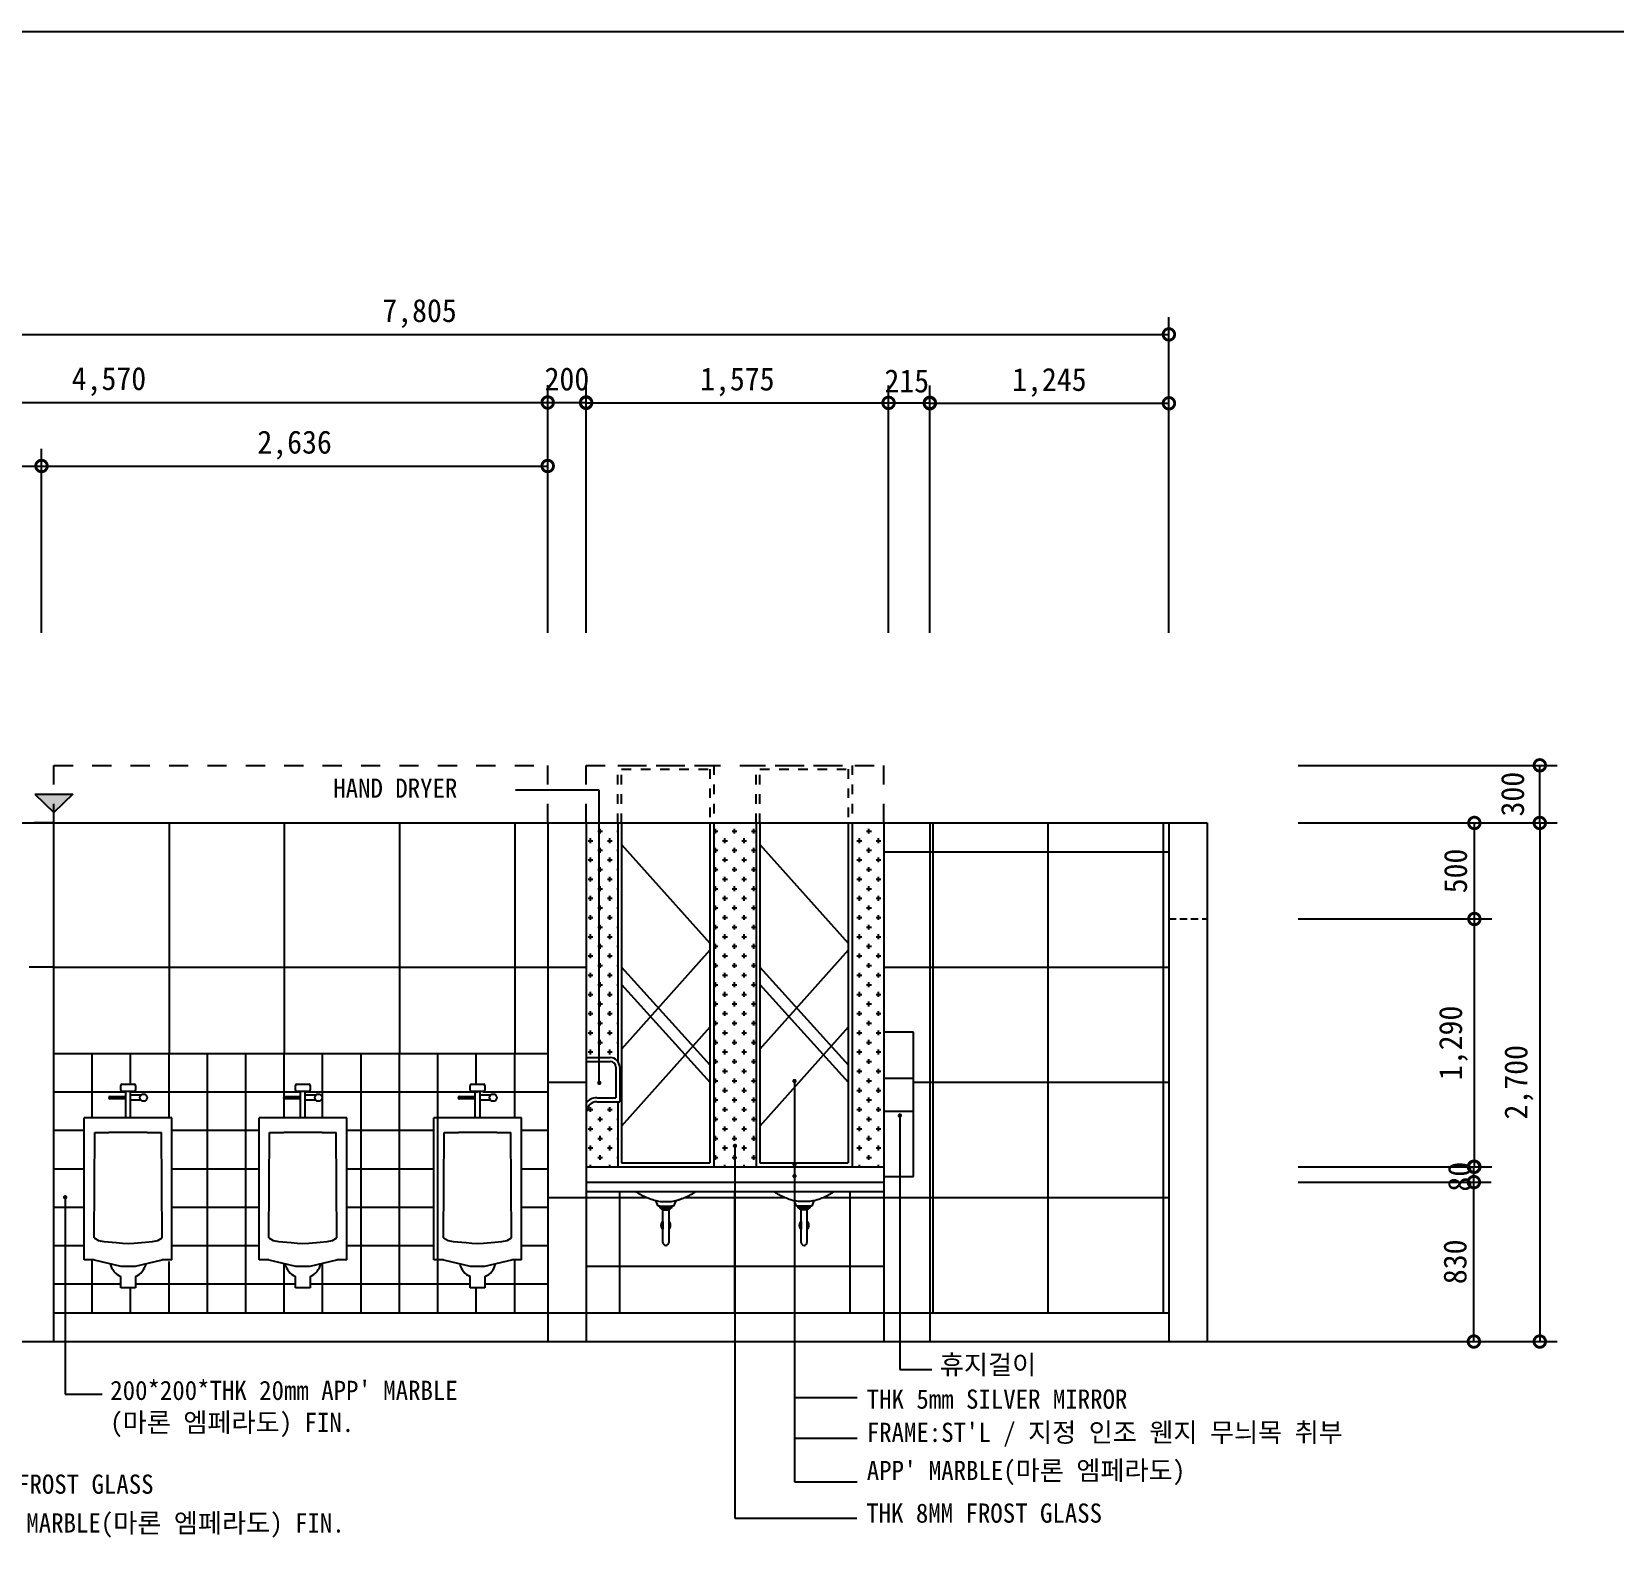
# Model space of a CAD drawing. Header units: inches. Extents: x -1249499 to 290957, y -589671 to 1013543.
# Drawn here: x -1074281 to -1066039, y 247884 to 255812 of the extents above; entities that cross this region are included whole.
import ezdxf

# ---------------------------------------------------------------- set-up
doc = ezdxf.new("R2010")
doc.units = ezdxf.units.IN
doc.header["$MEASUREMENT"] = 0
doc.linetypes.add('HID2', pattern=[1.15, 0.75, -0.4])
doc.linetypes.add('HIDDEN', pattern=[2, 1, -1])
for name, color, linetype in [('5', 5, 'Continuous'), ('6', 6, 'Continuous'), ('CHAIR', 4, 'Continuous'), ('DIM', 1, 'Continuous'), ('FIXTURE', 6, 'Continuous'), ('H', 8, 'Continuous'), ('OUT', 3, 'Continuous'), ('text', 7, 'Continuous'), ('WALL1', 3, 'Continuous')]:
    doc.layers.add(name, color=color, linetype=linetype)
doc.styles.get("Standard").update_dxf_attribs({"font": 'DotumChe.ttf'})
doc.dimstyles.new('STANDARD-600', dxfattribs={"dimtxt": 1000, "dimasz": 400, "dimexe": 800, "dimexo": 800, "dimgap": 400, "dimtad": 1, "dimdec": 0, "dimzin": 0, "dimdsep": 46, "dimlunit": 6, "dimtxsty": 'Standard', "dimsah": 1, "dimcen": 0.135, "dimclrd": 256, "dimclre": 256, "dimclrt": 4, "dimadec": 0, "dimazin": 0, "dimtfac": 1, "dimtdec": 0, "dimtofl": 0, "dimtmove": 2, "dimatfit": 3, "dimfxl": 1, "dimtolj": 1, "dimtzin": 0, "dimarcsym": 0})

# ---------------------------------------------------------------- blocks, each defined once
blk = doc.blocks.new('_DOTSMALL')
at = {"color": 0, "linetype": 'ByBlock', "const_width": 0.5}
blk.add_lwpolyline([(-0.0625, 0, 1), (0.0625, 0, 1)], format="xyb", close=True, dxfattribs=at)
blk = doc.blocks.new('*D960')
at = {"layer": 'DEFPOINTS', "color": 0, "transparency": 16777216}
for p in [(-1068358.9, 254235.9), (-1076163.9, 252381.8), (-1068358.9, 252381.8)]:
    blk.add_point(p, dxfattribs=at)
at = {"layer": 'H', "color": 0, "lineweight": -2, "transparency": 16777216}
for p, q in [((-1076163.9, 252681.8), (-1076163.9, 254325.9)), ((-1068358.9, 252681.8), (-1068358.9, 254325.9)), ((-1076163.9, 254235.9), (-1068358.9, 254235.9))]:
    blk.add_line(p, q, dxfattribs=at)
at = {"layer": 'H', "color": 0, "lineweight": -2, "transparency": 16777216, "xscale": 120, "yscale": 120, "zscale": 120, "rotation": 180}
blk.add_blockref('_DOTSMALL', (-1076163.9, 254235.9), dxfattribs=at)
at = {"layer": 'H', "color": 0, "lineweight": -2, "transparency": 16777216, "xscale": 120, "yscale": 120, "zscale": 120}
blk.add_blockref('_DOTSMALL', (-1068358.9, 254235.9), dxfattribs=at)
at = {"layer": 'H', "color": 4, "transparency": 16777216, "insert": (-1072261.4, 254344.8), "char_height": 120, "attachment_point": 5}
blk.add_mtext('\\A1;7,805', dxfattribs=at)
blk = doc.blocks.new('*D964')
at = {"layer": 'DEFPOINTS', "color": 0, "transparency": 16777216}
for p in [(-1071593.9, 253881.6), (-1076163.9, 252381.8), (-1071593.9, 252381.8)]:
    blk.add_point(p, dxfattribs=at)
at = {"layer": 'H', "color": 0, "lineweight": -2, "transparency": 16777216}
for p, q in [((-1076163.9, 252681.8), (-1076163.9, 253971.6)), ((-1071593.9, 252681.8), (-1071593.9, 253971.6)), ((-1076163.9, 253881.6), (-1071593.9, 253881.6))]:
    blk.add_line(p, q, dxfattribs=at)
at = {"layer": 'H', "color": 0, "lineweight": -2, "transparency": 16777216, "xscale": 120, "yscale": 120, "zscale": 120, "rotation": 180}
blk.add_blockref('_DOTSMALL', (-1076163.9, 253881.6), dxfattribs=at)
at = {"layer": 'H', "color": 0, "lineweight": -2, "transparency": 16777216, "xscale": 120, "yscale": 120, "zscale": 120}
blk.add_blockref('_DOTSMALL', (-1071593.9, 253881.6), dxfattribs=at)
at = {"layer": 'H', "color": 4, "transparency": 16777216, "insert": (-1073878.9, 253990.5), "char_height": 120, "attachment_point": 5}
blk.add_mtext('\\A1;4,570', dxfattribs=at)
blk = doc.blocks.new('*D965')
at = {"layer": 'DEFPOINTS', "color": 0, "transparency": 16777216}
for p in [(-1071593.9, 253550.8), (-1074229.9, 252381.8), (-1071593.9, 252381.8)]:
    blk.add_point(p, dxfattribs=at)
at = {"layer": 'H', "color": 0, "lineweight": -2, "transparency": 16777216}
for p, q in [((-1074229.9, 252681.8), (-1074229.9, 253640.8)), ((-1071593.9, 252681.8), (-1071593.9, 253640.8)), ((-1074229.9, 253550.8), (-1071593.9, 253550.8))]:
    blk.add_line(p, q, dxfattribs=at)
at = {"layer": 'H', "color": 0, "lineweight": -2, "transparency": 16777216, "xscale": 120, "yscale": 120, "zscale": 120, "rotation": 180}
blk.add_blockref('_DOTSMALL', (-1074229.9, 253550.8), dxfattribs=at)
at = {"layer": 'H', "color": 0, "lineweight": -2, "transparency": 16777216, "xscale": 120, "yscale": 120, "zscale": 120}
blk.add_blockref('_DOTSMALL', (-1071593.9, 253550.8), dxfattribs=at)
at = {"layer": 'H', "color": 4, "transparency": 16777216, "insert": (-1072911.9, 253659.8), "char_height": 120, "attachment_point": 5}
blk.add_mtext('\\A1;2,636', dxfattribs=at)
blk = doc.blocks.new('*D976')
at = {"layer": 'DEFPOINTS', "color": 0, "transparency": 16777216}
for p in [(-1074229.9, 253550.8), (-1075228.9, 252381.8), (-1074229.9, 252381.8)]:
    blk.add_point(p, dxfattribs=at)
at = {"layer": 'H', "color": 0, "lineweight": -2, "transparency": 16777216}
for p, q in [((-1075228.9, 252681.8), (-1075228.9, 253640.8)), ((-1074229.9, 252681.8), (-1074229.9, 253640.8)), ((-1075228.9, 253550.8), (-1074229.9, 253550.8))]:
    blk.add_line(p, q, dxfattribs=at)
at = {"layer": 'H', "color": 0, "lineweight": -2, "transparency": 16777216, "xscale": 120, "yscale": 120, "zscale": 120, "rotation": 180}
blk.add_blockref('_DOTSMALL', (-1075228.9, 253550.8), dxfattribs=at)
at = {"layer": 'H', "color": 0, "lineweight": -2, "transparency": 16777216, "xscale": 120, "yscale": 120, "zscale": 120}
blk.add_blockref('_DOTSMALL', (-1074229.9, 253550.8), dxfattribs=at)
at = {"layer": 'H', "color": 4, "transparency": 16777216, "insert": (-1074729.4, 253648.4), "char_height": 120, "attachment_point": 5}
blk.add_mtext('\\A1;999', dxfattribs=at)
blk = doc.blocks.new('*D1010')
at = {"layer": 'DEFPOINTS', "color": 0, "transparency": 16777216}
for p in [(-1067985, 251692.3), (-1066768, 251692.3), (-1067985, 251192.3)]:
    blk.add_point(p, dxfattribs=at)
at = {"layer": 'H', "color": 0, "lineweight": -2, "transparency": 16777216}
for p, q in [((-1067685, 251692.3), (-1066678, 251692.3)), ((-1066768, 251192.3), (-1066768, 251692.3)), ((-1067685, 251192.3), (-1066678, 251192.3))]:
    blk.add_line(p, q, dxfattribs=at)
at = {"layer": 'H', "color": 0, "lineweight": -2, "transparency": 16777216, "xscale": 120, "yscale": 120, "zscale": 120}
for p, rotation in [((-1066768, 251692.3), 90), ((-1066768, 251192.3), 270)]:
    blk.add_blockref('_DOTSMALL', p, dxfattribs=dict(at, rotation=rotation))
at = {"layer": 'H', "color": 4, "transparency": 16777216, "insert": (-1066865.5, 251442.3), "char_height": 120, "attachment_point": 5, "rotation": 90}
blk.add_mtext('\\A1;500', dxfattribs=at)
blk = doc.blocks.new('*D1011')
at = {"layer": 'DEFPOINTS', "color": 0, "transparency": 16777216}
for p in [(-1067985, 251192.3), (-1066768, 251192.3), (-1067985, 249902.3)]:
    blk.add_point(p, dxfattribs=at)
at = {"layer": 'H', "color": 0, "lineweight": -2, "transparency": 16777216}
for p, q in [((-1067685, 251192.3), (-1066678, 251192.3)), ((-1066768, 249902.3), (-1066768, 251192.3)), ((-1067685, 249902.3), (-1066678, 249902.3))]:
    blk.add_line(p, q, dxfattribs=at)
at = {"layer": 'H', "color": 0, "lineweight": -2, "transparency": 16777216, "xscale": 120, "yscale": 120, "zscale": 120}
for p, rotation in [((-1066768, 251192.3), 90), ((-1066768, 249902.3), 270)]:
    blk.add_blockref('_DOTSMALL', p, dxfattribs=dict(at, rotation=rotation))
at = {"layer": 'H', "color": 4, "transparency": 16777216, "insert": (-1066876.9, 250547.3), "char_height": 120, "attachment_point": 5, "rotation": 90}
blk.add_mtext('\\A1;1,290', dxfattribs=at)
blk = doc.blocks.new('*D1012')
at = {"layer": 'DEFPOINTS', "color": 0, "transparency": 16777216}
for p in [(-1067985, 249902.3), (-1067985, 249822.3), (-1066770.6, 249902.3)]:
    blk.add_point(p, dxfattribs=at)
at = {"layer": 'H', "color": 0, "lineweight": -2, "transparency": 16777216}
for p, q in [((-1067685, 249902.3), (-1066680.6, 249902.3)), ((-1067685, 249822.3), (-1066680.6, 249822.3)), ((-1066770.6, 249822.3), (-1066770.6, 249902.3))]:
    blk.add_line(p, q, dxfattribs=at)
at = {"layer": 'H', "color": 0, "lineweight": -2, "transparency": 16777216, "xscale": 120, "yscale": 120, "zscale": 120}
for p, rotation in [((-1066770.6, 249902.3), 90), ((-1066770.6, 249822.3), 270)]:
    blk.add_blockref('_DOTSMALL', p, dxfattribs=dict(at, rotation=rotation))
at = {"layer": 'H', "color": 4, "transparency": 16777216, "insert": (-1066844.5, 249850.5), "char_height": 120, "attachment_point": 5, "rotation": 90}
blk.add_mtext('\\A1;80', dxfattribs=at)
blk = doc.blocks.new('*D1013')
at = {"layer": 'DEFPOINTS', "color": 0, "transparency": 16777216}
for p in [(-1067985, 249822.3), (-1066770.6, 249822.3), (-1067985, 248992.3)]:
    blk.add_point(p, dxfattribs=at)
at = {"layer": 'H', "color": 0, "lineweight": -2, "transparency": 16777216}
for p, q in [((-1067685, 249822.3), (-1066680.6, 249822.3)), ((-1066770.6, 248992.3), (-1066770.6, 249822.3)), ((-1067685, 248992.3), (-1066680.6, 248992.3))]:
    blk.add_line(p, q, dxfattribs=at)
at = {"layer": 'H', "color": 0, "lineweight": -2, "transparency": 16777216, "xscale": 120, "yscale": 120, "zscale": 120}
for p, rotation in [((-1066770.6, 249822.3), 90), ((-1066770.6, 248992.3), 270)]:
    blk.add_blockref('_DOTSMALL', p, dxfattribs=dict(at, rotation=rotation))
at = {"layer": 'H', "color": 4, "transparency": 16777216, "insert": (-1066868.2, 249407.3), "char_height": 120, "attachment_point": 5, "rotation": 90}
blk.add_mtext('\\A1;830', dxfattribs=at)
blk = doc.blocks.new('*D1014')
at = {"layer": 'DEFPOINTS', "color": 0, "transparency": 16777216}
for p in [(-1067985, 251692.3), (-1067985, 248992.3), (-1066427.4, 248992.3)]:
    blk.add_point(p, dxfattribs=at)
at = {"layer": 'H', "color": 0, "lineweight": -2, "transparency": 16777216}
for p, q in [((-1067685, 251692.3), (-1066337.4, 251692.3)), ((-1066427.4, 251692.3), (-1066427.4, 248992.3)), ((-1067685, 248992.3), (-1066337.4, 248992.3))]:
    blk.add_line(p, q, dxfattribs=at)
at = {"layer": 'H', "color": 0, "lineweight": -2, "transparency": 16777216, "xscale": 120, "yscale": 120, "zscale": 120}
for p, rotation in [((-1066427.4, 251692.3), 90), ((-1066427.4, 248992.3), 270)]:
    blk.add_blockref('_DOTSMALL', p, dxfattribs=dict(at, rotation=rotation))
at = {"layer": 'H', "color": 4, "transparency": 16777216, "insert": (-1066536.3, 250342.3), "char_height": 120, "attachment_point": 5, "rotation": 90}
blk.add_mtext('\\A1;2,700', dxfattribs=at)
blk = doc.blocks.new('*D1015')
at = {"layer": 'DEFPOINTS', "color": 0, "transparency": 16777216}
for p in [(-1067985, 251992.3), (-1066427.4, 251992.3), (-1067985, 251692.3)]:
    blk.add_point(p, dxfattribs=at)
at = {"layer": 'H', "color": 0, "lineweight": -2, "transparency": 16777216}
for p, q in [((-1067685, 251992.3), (-1066337.4, 251992.3)), ((-1066427.4, 251692.3), (-1066427.4, 251992.3)), ((-1067685, 251692.3), (-1066337.4, 251692.3))]:
    blk.add_line(p, q, dxfattribs=at)
at = {"layer": 'H', "color": 0, "lineweight": -2, "transparency": 16777216, "xscale": 120, "yscale": 120, "zscale": 120}
for p, rotation in [((-1066427.4, 251992.3), 90), ((-1066427.4, 251692.3), 270)]:
    blk.add_blockref('_DOTSMALL', p, dxfattribs=dict(at, rotation=rotation))
at = {"layer": 'H', "color": 4, "transparency": 16777216, "insert": (-1066568.6, 251842.3), "char_height": 120, "attachment_point": 5, "rotation": 90}
blk.add_mtext('\\A1;300', dxfattribs=at)
blk = doc.blocks.new('*D1016')
at = {"layer": 'DEFPOINTS', "color": 0, "transparency": 16777216}
for p in [(-1069818.9, 253879.6), (-1071393.9, 252381.8), (-1069818.9, 252381.8)]:
    blk.add_point(p, dxfattribs=at)
at = {"layer": 'H', "color": 0, "lineweight": -2, "transparency": 16777216}
for p, q in [((-1071393.9, 252681.8), (-1071393.9, 253969.6)), ((-1069818.9, 252681.8), (-1069818.9, 253969.6)), ((-1071393.9, 253879.6), (-1069818.9, 253879.6))]:
    blk.add_line(p, q, dxfattribs=at)
at = {"layer": 'H', "color": 0, "lineweight": -2, "transparency": 16777216, "xscale": 120, "yscale": 120, "zscale": 120, "rotation": 180}
blk.add_blockref('_DOTSMALL', (-1071393.9, 253879.6), dxfattribs=at)
at = {"layer": 'H', "color": 0, "lineweight": -2, "transparency": 16777216, "xscale": 120, "yscale": 120, "zscale": 120}
blk.add_blockref('_DOTSMALL', (-1069818.9, 253879.6), dxfattribs=at)
at = {"layer": 'H', "color": 4, "transparency": 16777216, "insert": (-1070606.4, 253988.5), "char_height": 120, "attachment_point": 5}
blk.add_mtext('\\A1;1,575', dxfattribs=at)
blk = doc.blocks.new('*D1017')
at = {"layer": 'DEFPOINTS', "color": 0, "transparency": 16777216}
for p in [(-1071393.9, 253881.6), (-1071593.9, 252381.8), (-1071393.9, 252381.8)]:
    blk.add_point(p, dxfattribs=at)
at = {"layer": 'H', "color": 0, "lineweight": -2, "transparency": 16777216}
for p, q in [((-1071593.9, 252681.8), (-1071593.9, 253971.6)), ((-1071393.9, 252681.8), (-1071393.9, 253971.6)), ((-1071593.9, 253881.6), (-1071393.9, 253881.6))]:
    blk.add_line(p, q, dxfattribs=at)
at = {"layer": 'H', "color": 0, "lineweight": -2, "transparency": 16777216, "xscale": 120, "yscale": 120, "zscale": 120, "rotation": 180}
blk.add_blockref('_DOTSMALL', (-1071593.9, 253881.6), dxfattribs=at)
at = {"layer": 'H', "color": 0, "lineweight": -2, "transparency": 16777216, "xscale": 120, "yscale": 120, "zscale": 120}
blk.add_blockref('_DOTSMALL', (-1071393.9, 253881.6), dxfattribs=at)
at = {"layer": 'H', "color": 4, "transparency": 16777216, "insert": (-1071493.9, 254003.2), "char_height": 120, "attachment_point": 5}
blk.add_mtext('\\A1;200', dxfattribs=at)
blk = doc.blocks.new('*D1018')
at = {"layer": 'DEFPOINTS', "color": 0, "transparency": 16777216}
for p in [(-1068358.9, 253877.3), (-1069603.9, 252381.8), (-1068358.9, 252381.8)]:
    blk.add_point(p, dxfattribs=at)
at = {"layer": 'H', "color": 0, "lineweight": -2, "transparency": 16777216}
for p, q in [((-1069603.9, 252681.8), (-1069603.9, 253967.3)), ((-1068358.9, 252681.8), (-1068358.9, 253967.3)), ((-1069603.9, 253877.3), (-1068358.9, 253877.3))]:
    blk.add_line(p, q, dxfattribs=at)
at = {"layer": 'H', "color": 0, "lineweight": -2, "transparency": 16777216, "xscale": 120, "yscale": 120, "zscale": 120, "rotation": 180}
blk.add_blockref('_DOTSMALL', (-1069603.9, 253877.3), dxfattribs=at)
at = {"layer": 'H', "color": 0, "lineweight": -2, "transparency": 16777216, "xscale": 120, "yscale": 120, "zscale": 120}
blk.add_blockref('_DOTSMALL', (-1068358.9, 253877.3), dxfattribs=at)
at = {"layer": 'H', "color": 4, "transparency": 16777216, "insert": (-1068981.4, 253986.2), "char_height": 120, "attachment_point": 5}
blk.add_mtext('\\A1;1,245', dxfattribs=at)
blk = doc.blocks.new('*D1019')
at = {"layer": 'DEFPOINTS', "color": 0, "transparency": 16777216}
for p in [(-1069603.9, 253879.6), (-1069818.9, 252381.8), (-1069603.9, 252381.8)]:
    blk.add_point(p, dxfattribs=at)
at = {"layer": 'H', "color": 0, "lineweight": -2, "transparency": 16777216}
for p, q in [((-1069818.9, 252681.8), (-1069818.9, 253969.6)), ((-1069603.9, 252681.8), (-1069603.9, 253969.6)), ((-1069818.9, 253879.6), (-1069603.9, 253879.6))]:
    blk.add_line(p, q, dxfattribs=at)
at = {"layer": 'H', "color": 0, "lineweight": -2, "transparency": 16777216, "xscale": 120, "yscale": 120, "zscale": 120, "rotation": 180}
blk.add_blockref('_DOTSMALL', (-1069818.9, 253879.6), dxfattribs=at)
at = {"layer": 'H', "color": 0, "lineweight": -2, "transparency": 16777216, "xscale": 120, "yscale": 120, "zscale": 120}
blk.add_blockref('_DOTSMALL', (-1069603.9, 253879.6), dxfattribs=at)
at = {"layer": 'H', "color": 4, "transparency": 16777216, "insert": (-1069723.9, 253993.1), "char_height": 120, "attachment_point": 5}
blk.add_mtext('\\A1;215', dxfattribs=at)

msp = doc.modelspace()

# ---------------------------------------------------------------- hatches: boundary and pattern name
at = {"layer": 'H'}
msp.add_hatch(color=256, dxfattribs=at).paths.add_polyline_path([(-1074265.6, 251841.8), (-1074165.9, 251746.5), (-1074066.1, 251841.8)])
h = msp.add_hatch(dxfattribs=at)
h.set_pattern_fill('CROSS', color=256, scale=200, style=0)
h.set_pattern_definition([(0, (-1268833.256, 96849.99), (50, 50), [25, -75]), (90, (-1268820.756, 96837.49), (-50, 50), [25, -75])])
h.paths.add_polyline_path([(-1071228.9, 251692.3), (-1071393.9, 251692.3), (-1071393.9, 250471), (-1071268.9, 250471, -0.236068), (-1071228.9, 250451)])
h.paths.add_polyline_path([(-1071228.9, 250241), (-1071338.9, 250241, 0.414214), (-1071388.9, 250191), (-1071393.9, 250191), (-1071393.9, 249972.3), (-1071393.9, 249902.3), (-1071228.9, 249902.3)])
h.paths.add_polyline_path([(-1070508.9, 251692.3), (-1070728.9, 251692.3), (-1070728.9, 249902.3), (-1070508.9, 249902.3)])
h.paths.add_polyline_path([(-1069843.9, 251692.3), (-1070008.9, 251692.3), (-1070008.9, 249902.3), (-1069843.9, 249902.3), (-1069843.9, 250192.3)])

# ---------------------------------------------------------------- linework, layer by layer
at = {"linetype": 'HIDDEN', "ltscale": 100}
for p, q in [((-1074165.9, 251992.3), (-1071593.9, 251992.3)), ((-1074165.9, 251692.3), (-1074165.9, 251992.3)), ((-1071593.9, 251692.3), (-1071593.9, 251992.3)), ((-1071393.9, 251992.3), (-1069843.9, 251992.3)), ((-1071393.9, 251692.3), (-1071393.9, 251992.3)), ((-1069843.9, 251692.3), (-1069843.9, 251992.3))]:
    msp.add_line(p, q, dxfattribs=at)
at = {"color": 2}
msp.add_line((-1076638.9, 248992.3), (-1067607.1, 248992.3), dxfattribs=at)
at = {"color": 6}
msp.add_lwpolyline([(-1079061.1, 255812.2), (-1057868.6, 255812.2), (-1057868.6, 238739.7), (-1079061.1, 238739.7)], close=True, dxfattribs=at)
at = {"layer": '5'}
for p, q in [((-1071228.9, 251692.3), (-1071228.9, 250451)), ((-1071208.9, 251692.3), (-1071208.9, 249922.3)), ((-1070748.9, 251692.3), (-1070748.9, 249922.3)), ((-1070728.9, 251692.3), (-1070728.9, 249902.3)), ((-1070508.9, 251692.3), (-1070508.9, 249902.3)), ((-1070488.9, 251692.3), (-1070488.9, 249922.3)), ((-1070028.9, 251692.3), (-1070028.9, 249922.3)), ((-1070008.9, 251692.3), (-1070008.9, 249902.3)), ((-1071228.9, 250241), (-1071228.9, 249902.3)), ((-1071208.9, 249922.3), (-1070748.9, 249922.3)), ((-1070488.9, 249922.3), (-1070028.9, 249922.3))]:
    msp.add_line(p, q, dxfattribs=at)
at = {"layer": '5', "linetype": 'Continuous'}
for p, q in [((-1074165.9, 249142.3), (-1074021.9, 249142.3)), ((-1074021.9, 249142.3), (-1071673.9, 249142.3)), ((-1071673.9, 249142.3), (-1068358.9, 249142.3))]:
    msp.add_line(p, q, dxfattribs=at)
at = {"layer": '6'}
for p, q in [((-1069843.9, 250602.3), (-1069843.9, 249852.3)), ((-1071393.9, 250471), (-1071268.9, 250471)), ((-1071218.9, 250421), (-1071218.9, 250241)), ((-1069688.9, 250362.3), (-1069843.9, 250362.3)), ((-1071338.9, 250241), (-1071218.9, 250241)), ((-1071393.9, 250191), (-1071393.9, 249972.3)), ((-1071393.9, 250191), (-1071388.9, 250191)), ((-1069843.9, 250192.3), (-1069688.9, 250192.3)), ((-1071393.9, 249902.3), (-1069843.9, 249902.3)), ((-1071393.9, 249822.3), (-1069843.9, 249822.3)), ((-1069843.9, 249772.3), (-1071393.9, 249772.3)), ((-1071018.9, 249697.3), (-1071030.4, 249726.1)), ((-1071008.9, 249697.3), (-1071018.9, 249697.3)), ((-1071008.9, 249687.3), (-1071008.9, 249697.3)), ((-1071008.9, 249697.3), (-1070948.9, 249697.3)), ((-1070998.9, 249687.3), (-1071008.9, 249687.3)), ((-1070998.9, 249677.3), (-1070998.9, 249687.3)), ((-1070998.9, 249687.3), (-1070958.9, 249687.3)), ((-1070993.9, 249677.3), (-1070998.9, 249677.3)), ((-1070993.9, 249617.3), (-1070993.9, 249677.3)), ((-1070993.9, 249677.3), (-1070963.9, 249677.3)), ((-1070963.9, 249677.3), (-1070963.9, 249617.3)), ((-1070958.9, 249677.3), (-1070963.9, 249677.3)), ((-1070958.9, 249687.3), (-1070958.9, 249677.3)), ((-1070948.9, 249687.3), (-1070958.9, 249687.3)), ((-1070948.9, 249697.3), (-1070948.9, 249687.3)), ((-1070938.9, 249697.3), (-1070948.9, 249697.3)), ((-1070927.4, 249726.1), (-1070938.9, 249697.3)), ((-1070298.9, 249697.3), (-1070310.4, 249726.1)), ((-1070288.9, 249697.3), (-1070298.9, 249697.3)), ((-1070288.9, 249687.3), (-1070288.9, 249697.3)), ((-1070228.9, 249697.3), (-1070288.9, 249697.3)), ((-1070278.9, 249687.3), (-1070288.9, 249687.3)), ((-1070278.9, 249677.3), (-1070278.9, 249687.3)), ((-1070238.9, 249687.3), (-1070278.9, 249687.3)), ((-1070273.9, 249677.3), (-1070278.9, 249677.3)), ((-1070273.9, 249617.3), (-1070273.9, 249677.3)), ((-1070243.9, 249677.3), (-1070273.9, 249677.3)), ((-1070243.9, 249677.3), (-1070243.9, 249617.3)), ((-1070238.9, 249677.3), (-1070243.9, 249677.3)), ((-1070238.9, 249687.3), (-1070238.9, 249677.3)), ((-1070228.9, 249687.3), (-1070238.9, 249687.3)), ((-1070228.9, 249697.3), (-1070228.9, 249687.3)), ((-1070218.9, 249697.3), (-1070228.9, 249697.3)), ((-1070207.4, 249726.1), (-1070218.9, 249697.3)), ((-1070993.9, 249617.3), (-1070993.9, 249577.3)), ((-1070993.9, 249507.3), (-1070993.9, 249577.3)), ((-1070963.9, 249617.3), (-1070963.9, 249577.3)), ((-1070963.9, 249577.3), (-1070963.9, 249507.3)), ((-1070273.9, 249617.3), (-1070273.9, 249577.3)), ((-1070273.9, 249507.3), (-1070273.9, 249577.3)), ((-1070243.9, 249617.3), (-1070243.9, 249577.3)), ((-1070243.9, 249577.3), (-1070243.9, 249507.3))]:
    msp.add_line(p, q, dxfattribs=at)
for points in [[(-1071030.4, 249726.1, 0.003804), (-1071024.1, 249724.3, 0.066661), (-1071008.9, 249722.3), (-1070978.9, 249722.3), (-1070948.9, 249722.3, 0.066661), (-1070933.6, 249724.3, 0.003804), (-1070927.4, 249726.1)], [(-1070207.4, 249726.1, -0.003804), (-1070213.6, 249724.3, -0.066661), (-1070228.9, 249722.3), (-1070258.9, 249722.3), (-1070288.9, 249722.3, -0.066661), (-1070304.1, 249724.3, -0.003804), (-1070310.4, 249726.1)]]:
    msp.add_lwpolyline(points, format="xyb", dxfattribs=at)
for centre, radius, start, end in [((-1071268.9, 250421), 50, 0, 90), ((-1071338.9, 250191), 50, 90, 180), ((-1071023.6, 249919.6), 183.2, 233.54714, 236.30993), ((-1070997, 249959.5), 231.1, 236.30993, 241.04486), ((-1071003.9, 249947.1), 216.9, 241.04486, 246.03751), ((-1070864.2, 250261.3), 560.7, 246.03751, 249.142), ((-1071093.5, 250261.3), 560.7, 287.22075, 293.96249), ((-1070953.9, 249947.1), 216.9, 293.96249, 298.95514), ((-1070960.8, 249959.5), 231.1, 298.95514, 303.69007), ((-1070934.2, 249919.6), 183.2, 303.69007, 306.45286), ((-1070303.6, 249919.6), 183.2, 233.54714, 236.30993), ((-1070277, 249959.5), 231.1, 236.30993, 241.04486), ((-1070283.9, 249947.1), 216.9, 241.04486, 246.03751), ((-1070144.2, 250261.3), 560.7, 246.03751, 249.142), ((-1070373.5, 250261.3), 560.7, 290.858, 293.96249), ((-1070233.9, 249947.1), 216.9, 293.96249, 298.95514), ((-1070240.8, 249959.5), 231.1, 298.95514, 303.69007), ((-1070214.2, 249919.6), 183.2, 303.69007, 306.45286), ((-1070911.6, 250136.9), 427.6, 249.142, 253.87301), ((-1071046.2, 250136.9), 427.6, 286.12699, 290.858), ((-1070191.6, 250136.9), 427.6, 249.142, 253.87301), ((-1070326.2, 250136.9), 427.6, 286.12699, 290.858), ((-1070978.9, 249597.3), 25, 126.8699, 233.1301), ((-1070978.9, 249597.3), 25, 306.8699, 53.1301), ((-1070258.9, 249597.3), 25, 126.8699, 233.1301), ((-1070258.9, 249597.3), 25, 306.8699, 53.1301), ((-1070978.9, 249507.3), 15, 180, 0), ((-1070258.9, 249507.3), 15, 180, 0)]:
    msp.add_arc(centre, radius, start, end, dxfattribs=at)
at = {"layer": 'CHAIR'}
for p, q in [((-1074165.9, 251692.3), (-1074268.9, 251692.3)), ((-1074165.9, 248992.3), (-1074165.9, 251692.3)), ((-1074165.9, 250492.3), (-1071593.9, 250492.3))]:
    msp.add_line(p, q, dxfattribs=at)
at = {"layer": 'CHAIR', "linetype": 'HID2', "ltscale": 50}
msp.add_line((-1068358.9, 251192.3), (-1068158.9, 251192.3), dxfattribs=at)
at = {"layer": 'FIXTURE'}
for p, q in [((-1073816.9, 250300.3), (-1073816.9, 250325.7)), ((-1073810.6, 250332), (-1073747.2, 250332)), ((-1073740.9, 250325.7), (-1073740.9, 250300.3)), ((-1072906.9, 250300.3), (-1072906.9, 250325.7)), ((-1072900.6, 250332), (-1072837.2, 250332)), ((-1072830.9, 250325.7), (-1072830.9, 250300.3)), ((-1071996.9, 250300.3), (-1071996.9, 250325.7)), ((-1071990.6, 250332), (-1071927.2, 250332)), ((-1071920.9, 250325.7), (-1071920.9, 250300.3)), ((-1073880, 250262.3), (-1073880, 250262.3)), ((-1073873.7, 250268.6), (-1073791.6, 250268.6)), ((-1073791.6, 250256), (-1073873.7, 250256)), ((-1073747.2, 250294), (-1073810.6, 250294)), ((-1073791.6, 250157.3), (-1073791.6, 250294)), ((-1073766.2, 250157.3), (-1073766.2, 250294)), ((-1073766.2, 250276), (-1073711.6, 250276)), ((-1073712.5, 250249.6), (-1073766.2, 250249.6)), ((-1072970, 250262.3), (-1072970, 250262.3)), ((-1072963.7, 250268.6), (-1072881.6, 250268.6)), ((-1072881.6, 250256), (-1072963.7, 250256)), ((-1072837.2, 250294), (-1072900.6, 250294)), ((-1072881.6, 250157.3), (-1072881.6, 250294)), ((-1072856.2, 250157.3), (-1072856.2, 250294)), ((-1072856.2, 250276), (-1072801.6, 250276)), ((-1072802.5, 250249.6), (-1072856.2, 250249.6)), ((-1072060, 250262.3), (-1072060, 250262.3)), ((-1072053.7, 250268.6), (-1071971.6, 250268.6)), ((-1071971.6, 250256), (-1072053.7, 250256)), ((-1071927.2, 250294), (-1071990.6, 250294)), ((-1071971.6, 250157.3), (-1071971.6, 250294)), ((-1071946.2, 250157.3), (-1071946.2, 250294)), ((-1071946.2, 250276), (-1071891.6, 250276)), ((-1071892.5, 250249.6), (-1071946.2, 250249.6)), ((-1074007.1, 249417.3), (-1074007.1, 250157.3)), ((-1073550.7, 250157.3), (-1074007.1, 250157.3)), ((-1073550.7, 249417.3), (-1073550.7, 250157.3)), ((-1072640.7, 250157.3), (-1073097.1, 250157.3)), ((-1073097.1, 249417.3), (-1073097.1, 250157.3)), ((-1072640.7, 249417.3), (-1072640.7, 250157.3)), ((-1072187.1, 249417.3), (-1072187.1, 250157.3)), ((-1071730.7, 250157.3), (-1072187.1, 250157.3)), ((-1071730.7, 249417.3), (-1071730.7, 250157.3)), ((-1073956.2, 249531.9), (-1073952.3, 250080.4)), ((-1073679.1, 250080.4), (-1073878.7, 250080.4)), ((-1073601.6, 249531.9), (-1073605.5, 250080.4)), ((-1073046.2, 249531.9), (-1073042.3, 250080.4)), ((-1072769.1, 250080.4), (-1072968.7, 250080.4)), ((-1072691.6, 249531.9), (-1072695.5, 250080.4)), ((-1072136.2, 249531.9), (-1072132.3, 250080.4)), ((-1071859.1, 250080.4), (-1072058.7, 250080.4)), ((-1071781.6, 249531.9), (-1071785.5, 250080.4)), ((-1073956.1, 249417.3), (-1074007.1, 249417.3)), ((-1073956.3, 249417.3), (-1073816.9, 249385.6)), ((-1073740.9, 249385.6), (-1073601.4, 249417.3)), ((-1073550.7, 249417.3), (-1073601.4, 249417.3)), ((-1073046.1, 249417.3), (-1073097.1, 249417.3)), ((-1073046.3, 249417.3), (-1072906.9, 249385.6)), ((-1072830.9, 249385.6), (-1072691.4, 249417.3)), ((-1072640.7, 249417.3), (-1072691.4, 249417.3)), ((-1072136.1, 249417.3), (-1072187.1, 249417.3)), ((-1072136.3, 249417.3), (-1071996.9, 249385.6)), ((-1071920.9, 249385.6), (-1071781.4, 249417.3)), ((-1071730.7, 249417.3), (-1071781.4, 249417.3)), ((-1073816.9, 249385.6), (-1073740.9, 249385.6)), ((-1073816.9, 249271.5), (-1073816.9, 249330.2)), ((-1073740.8, 249330.2), (-1073740.9, 249271.5)), ((-1072906.9, 249385.6), (-1072830.9, 249385.6)), ((-1072906.9, 249271.5), (-1072906.9, 249330.2)), ((-1072830.8, 249330.2), (-1072830.9, 249271.5)), ((-1071996.9, 249385.6), (-1071920.9, 249385.6)), ((-1071996.9, 249271.5), (-1071996.9, 249330.2)), ((-1071920.8, 249330.2), (-1071920.9, 249271.5)), ((-1073740.9, 249271.5), (-1073816.9, 249271.5)), ((-1072830.9, 249271.5), (-1072906.9, 249271.5)), ((-1071920.9, 249271.5), (-1071996.9, 249271.5))]:
    msp.add_line(p, q, dxfattribs=at)
for points in [[(-1073952.3, 250080.4), (-1073928.7, 250080.4), (-1073903.9, 250080.4), (-1073878.7, 250080.4)], [(-1073679.1, 250080.4), (-1073653.9, 250080.4), (-1073629.1, 250080.4), (-1073605.5, 250080.4)], [(-1073042.3, 250080.4), (-1073018.7, 250080.4), (-1072993.9, 250080.4), (-1072968.7, 250080.4)], [(-1072769.1, 250080.4), (-1072743.9, 250080.4), (-1072719.1, 250080.4), (-1072695.5, 250080.4)], [(-1072132.3, 250080.4), (-1072108.7, 250080.4), (-1072083.9, 250080.4), (-1072058.7, 250080.4)], [(-1071859.1, 250080.4), (-1071833.9, 250080.4), (-1071809.1, 250080.4), (-1071785.5, 250080.4)], [(-1073956.2, 249531.9), (-1073933.1, 249518.8), (-1073905.6, 249513.2), (-1073839.2, 249507.8), (-1073809, 249505.1), (-1073778.9, 249502.4), (-1073748.7, 249505.1), (-1073688.4, 249510.5), (-1073652.2, 249513.2), (-1073624.7, 249518.8), (-1073601.6, 249531.9)], [(-1073046.2, 249531.9), (-1073023.1, 249518.8), (-1072995.6, 249513.2), (-1072929.2, 249507.8), (-1072899, 249505.1), (-1072868.9, 249502.4), (-1072838.7, 249505.1), (-1072778.4, 249510.5), (-1072742.2, 249513.2), (-1072714.7, 249518.8), (-1072691.6, 249531.9)], [(-1072136.2, 249531.9), (-1072113.1, 249518.8), (-1072085.6, 249513.2), (-1072019.2, 249507.8), (-1071989, 249505.1), (-1071958.9, 249502.4), (-1071928.7, 249505.1), (-1071868.4, 249510.5), (-1071832.2, 249513.2), (-1071804.7, 249518.8), (-1071781.6, 249531.9)]]:
    msp.add_lwpolyline(points, dxfattribs=at)
for centre in [(-1073698.2, 250262.1), (-1072788.2, 250262.1), (-1071878.2, 250262.1)]:
    msp.add_circle(centre, 19, dxfattribs=at)
for centre, radius, start, end in [((-1073810.6, 250325.7), 6.34, 90, 180), ((-1073747.2, 250325.7), 6.34, 0, 90), ((-1072900.6, 250325.7), 6.34, 90, 180), ((-1072837.2, 250325.7), 6.34, 0, 90), ((-1071990.6, 250325.7), 6.34, 90, 180), ((-1071927.2, 250325.7), 6.34, 0, 90), ((-1073873.7, 250262.3), 6.34, 90, 180), ((-1073873.7, 250262.3), 6.34, 180, 270), ((-1073810.6, 250300.3), 6.34, 180, 270), ((-1073747.2, 250300.3), 6.34, 270, 0), ((-1072963.7, 250262.3), 6.34, 90, 180), ((-1072963.7, 250262.3), 6.34, 180, 270), ((-1072900.6, 250300.3), 6.34, 180, 270), ((-1072837.2, 250300.3), 6.34, 270, 0), ((-1072053.7, 250262.3), 6.34, 90, 180), ((-1072053.7, 250262.3), 6.34, 180, 270), ((-1071990.6, 250300.3), 6.34, 180, 270), ((-1071927.2, 250300.3), 6.34, 270, 0), ((-1073778.9, 249417.3), 95.1, 191.63275, 246.41501), ((-1073778.9, 249417.3), 95.1, 293.61706, 348.36725), ((-1072868.9, 249417.3), 95.1, 191.63275, 246.41501), ((-1072868.9, 249417.3), 95.1, 293.61706, 348.36725), ((-1071958.9, 249417.3), 95.1, 191.63275, 246.41501), ((-1071958.9, 249417.3), 95.1, 293.61706, 348.36725)]:
    msp.add_arc(centre, radius, start, end, dxfattribs=at)
at = {"layer": 'H'}
for p, q in [((-1074265.6, 251841.8), (-1074066.1, 251841.8)), ((-1074265.6, 251841.8), (-1074165.9, 251746.5)), ((-1074066.1, 251841.8), (-1074165.9, 251746.5)), ((-1073565.9, 251692.3), (-1073565.9, 250492.3)), ((-1072965.9, 251692.3), (-1072965.9, 250492.3)), ((-1072365.9, 251692.3), (-1072365.9, 250492.3)), ((-1071765.9, 251692.3), (-1071765.9, 250492.3)), ((-1069588.9, 251692.3), (-1069588.9, 249142.3)), ((-1068988.9, 251692.3), (-1068988.9, 249142.3)), ((-1068388.9, 251692.3), (-1068388.9, 249142.3)), ((-1071208.9, 251580.2), (-1070748.9, 251066.8)), ((-1070488.9, 251580.2), (-1070028.9, 251066.8)), ((-1069843.9, 251542.3), (-1068358.9, 251542.3)), ((-1070748.9, 251030.7), (-1071208.9, 250514.1)), ((-1070028.9, 251030.7), (-1070488.9, 250514.1)), ((-1074165.9, 250942.3), (-1074293.9, 250942.3)), ((-1074165.9, 250942.3), (-1071393.9, 250942.3)), ((-1071208.9, 250941.7), (-1070748.9, 250432.4)), ((-1070488.9, 250941.7), (-1070028.9, 250432.4)), ((-1069843.9, 250942.3), (-1068358.9, 250942.3)), ((-1071208.9, 250851.3), (-1070748.9, 250342)), ((-1070488.9, 250851.3), (-1070028.9, 250342)), ((-1070748.9, 250629.5), (-1071208.9, 250112.9)), ((-1070028.9, 250629.5), (-1070488.9, 250112.9)), ((-1073765.9, 250332), (-1073765.9, 250492.3)), ((-1073165.9, 249142.3), (-1073165.9, 250492.3)), ((-1072565.9, 249142.3), (-1072565.9, 250492.3)), ((-1071965.9, 250332), (-1071965.9, 250492.3)), ((-1071393.9, 250451), (-1071268.9, 250451)), ((-1071238.9, 250421), (-1071238.9, 250261)), ((-1071588.9, 250342.3), (-1071393.9, 250342.3)), ((-1069688.9, 250342.3), (-1068358.9, 250342.3)), ((-1071338.9, 250261), (-1071238.9, 250261)), ((-1071588.9, 249742.3), (-1071075.3, 249742.3)), ((-1071218.9, 249142.3), (-1071218.9, 249772.3)), ((-1070881.2, 249742.3), (-1070355.3, 249742.3)), ((-1070618.9, 249142.3), (-1070618.9, 249772.3)), ((-1070161.4, 249742.3), (-1068358.9, 249742.3)), ((-1070018.9, 249142.3), (-1070018.9, 249772.3)), ((-1071393.9, 249384.1), (-1069843.9, 249384.1)), ((-1071965.9, 249142.3), (-1071965.9, 249271.5))]:
    msp.add_line(p, q, dxfattribs=at)
at = {"layer": 'H', "linetype": 'Continuous'}
for p, q in [((-1073965.9, 250157.3), (-1073965.9, 250492.3)), ((-1073565.9, 250157.3), (-1073565.9, 250492.3)), ((-1073365.9, 249142.3), (-1073365.9, 250492.3)), ((-1072965.9, 250157.3), (-1072965.9, 250492.3)), ((-1072765.9, 250157.3), (-1072765.9, 250492.3)), ((-1072365.9, 249142.3), (-1072365.9, 250492.3)), ((-1072165.9, 249142.3), (-1072165.9, 250492.3)), ((-1071765.9, 250157.3), (-1071765.9, 250492.3)), ((-1074165.9, 250292.3), (-1073791.6, 250292.3)), ((-1073766.2, 250292.3), (-1072881.6, 250292.3)), ((-1072856.2, 250292.3), (-1071956.8, 250292.3)), ((-1071931.5, 250292.3), (-1071593.9, 250292.3)), ((-1074165.9, 250092.3), (-1074007.1, 250092.3)), ((-1073550.7, 250092.3), (-1073097.1, 250092.3)), ((-1072640.7, 250092.3), (-1072187.1, 250092.3)), ((-1071730.7, 250092.3), (-1071593.9, 250092.3)), ((-1074165.9, 249892.3), (-1074007.1, 249892.3)), ((-1073550.7, 249892.3), (-1073097.1, 249892.3)), ((-1072640.7, 249892.3), (-1072187.1, 249892.3)), ((-1071730.7, 249892.3), (-1071593.9, 249892.3)), ((-1074165.9, 249692.3), (-1074007.1, 249692.3)), ((-1073550.7, 249692.3), (-1073097.1, 249692.3)), ((-1072640.7, 249692.3), (-1072187.1, 249692.3)), ((-1071730.7, 249692.3), (-1071593.9, 249692.3)), ((-1074165.9, 249492.3), (-1074007.1, 249492.3)), ((-1073550.7, 249492.3), (-1073097.1, 249492.3)), ((-1072640.7, 249492.3), (-1072187.1, 249492.3)), ((-1071730.7, 249492.3), (-1071593.9, 249492.3)), ((-1073965.9, 249142.3), (-1073965.9, 249417.3)), ((-1073565.9, 249142.3), (-1073565.9, 249409.9)), ((-1071765.9, 249142.3), (-1071765.9, 249417.5)), ((-1072965.9, 249142.3), (-1072965.9, 249399)), ((-1072765.9, 249142.3), (-1072765.9, 249400.4)), ((-1074165.9, 249292.3), (-1073816.9, 249292.3)), ((-1073765.9, 249142.3), (-1073765.9, 249271.5)), ((-1073740.8, 249292.3), (-1072906.9, 249292.3)), ((-1072830.8, 249292.3), (-1071996.9, 249292.3)), ((-1071920.8, 249292.3), (-1071593.9, 249292.3))]:
    msp.add_line(p, q, dxfattribs=at)
at = {"layer": 'H', "linetype": 'HIDDEN', "ltscale": 50}
for points in [[(-1071228.9, 251692.3), (-1071228.9, 251992.3), (-1070728.9, 251992.3), (-1070728.9, 251692.3)], [(-1071208.9, 251692.3), (-1071208.9, 251972.3), (-1070748.9, 251972.3), (-1070748.9, 251692.3)], [(-1070508.9, 251692.3), (-1070508.9, 251992.3), (-1070008.9, 251992.3), (-1070008.9, 251692.3)], [(-1070488.9, 251692.3), (-1070488.9, 251972.3), (-1070028.9, 251972.3), (-1070028.9, 251692.3)]]:
    msp.add_lwpolyline(points, dxfattribs=at)
at = {"layer": 'H'}
for centre, radius, start, end in [((-1071268.9, 250421), 30, 0, 90), ((-1071338.9, 250191), 70, 90, 141.78679)]:
    msp.add_arc(centre, radius, start, end, dxfattribs=at)
at = {"layer": 'OUT'}
msp.add_line((-1068358.9, 251692.3), (-1068358.9, 249892.3), dxfattribs=at)
at = {"layer": 'WALL1'}
for p, q in [((-1076163.9, 251692.3), (-1068158.9, 251692.3)), ((-1074165.9, 248992.3), (-1074165.9, 251692.3)), ((-1071593.9, 251692.3), (-1071593.9, 248992.3)), ((-1071393.9, 251692.3), (-1071393.9, 249972.3)), ((-1069843.9, 251692.3), (-1069843.9, 250192.3)), ((-1069603.9, 251692.3), (-1069603.9, 248992.3)), ((-1068358.9, 251692.3), (-1068358.9, 248992.3)), ((-1068158.9, 251692.3), (-1068158.9, 248992.3)), ((-1069688.9, 250602.3), (-1069843.9, 250602.3)), ((-1069688.9, 249852.3), (-1069688.9, 250602.3)), ((-1071393.9, 250192.3), (-1071393.9, 248992.3)), ((-1069843.9, 250192.3), (-1069843.9, 248992.3)), ((-1069843.9, 249852.3), (-1069688.9, 249852.3))]:
    msp.add_line(p, q, dxfattribs=at)

# ---------------------------------------------------------------- texts
at = {"layer": 'text', "char_height": 100, "width": 10824, "attachment_point": 1}
for s, insert in [('HAND DRYER', (-1072710.7, 251923.7)), ('휴지걸이', (-1069551.9, 248922)), ("200*200*THK 20mm APP' MARBLE\\P(마론 엠페라도) FIN.", (-1073871.9, 248788.1)), ('THK 5mm SILVER MIRROR', (-1069932.3, 248742.6)), ("FRAME:ST'L / 지정 인조 웬지 무늬목 취부", (-1069932.3, 248569.6)), ("APP' MARBLE(마론 엠페라도)", (-1069932.3, 248371)), ("THK 8MM APP' FROST GLASS", (-1075197.4, 248299.8)), ("THK 20mm APP' MARBLE(마론 엠페라도) FIN.", (-1075213.7, 248097.9)), ('THK 8MM FROST GLASS', (-1069935, 248149.1))]:
    msp.add_mtext(s, dxfattribs=dict(at, insert=insert))

# ---------------------------------------------------------------- dimensions: what is measured, and where the dimension line sits
at = {"layer": 'H'}
for base, p1, p2, picture, middle in [((-1068358.9, 254235.9), (-1076163.9, 252381.8), (-1068358.9, 252381.8), '*D960', (-1072261.4, 254344.8)), ((-1071593.9, 253881.6), (-1076163.9, 252381.8), (-1071593.9, 252381.8), '*D964', (-1073878.9, 253990.5)), ((-1069818.9, 253879.6), (-1071393.9, 252381.8), (-1069818.9, 252381.8), '*D1016', (-1070606.4, 253988.5)), ((-1068358.9, 253877.3), (-1069603.9, 252381.8), (-1068358.9, 252381.8), '*D1018', (-1068981.4, 253986.2)), ((-1074229.9, 253550.8), (-1075228.9, 252381.8), (-1074229.9, 252381.8), '*D976', (-1074729.4, 253648.4)), ((-1071593.9, 253550.8), (-1074229.9, 252381.8), (-1071593.9, 252381.8), '*D965', (-1072911.9, 253659.8))]:
    dim = msp.add_linear_dim(base=base, p1=p1, p2=p2, dimstyle='STANDARD-600', override={"dimscale": 60, "dimtxt": 2, "dimasz": 2, "dimexe": 1.5, "dimexo": 5, "dimgap": 0.625, "dimtoh": 1, "dimzin": 8, "dimblk1": 'DOTSMALL', "dimblk2": 'DOTSMALL', "dimcen": 1, "dimclrd": 0, "dimclre": 0, "dimtix": 1}, dxfattribs=at)
    dim.commit()
    dim.dimension.update_dxf_attribs({"geometry": picture, "text_midpoint": middle})
for base, p1, p2, picture, middle in [((-1071393.9, 253881.6), (-1071593.9, 252381.8), (-1071393.9, 252381.8), '*D1017', (-1071493.9, 254003.2)), ((-1069603.9, 253879.6), (-1069818.9, 252381.8), (-1069603.9, 252381.8), '*D1019', (-1069723.9, 253993.1))]:
    dim = msp.add_linear_dim(base=base, p1=p1, p2=p2, dimstyle='STANDARD-600', override={"dimscale": 60, "dimtxt": 2, "dimasz": 2, "dimexe": 1.5, "dimexo": 5, "dimgap": 0.625, "dimtoh": 1, "dimzin": 8, "dimblk1": 'DOTSMALL', "dimblk2": 'DOTSMALL', "dimcen": 1, "dimclrd": 0, "dimclre": 0, "dimtix": 1}, dxfattribs=at)
    dim.commit()
    dim.dimension.update_dxf_attribs({"geometry": picture, "text_midpoint": middle, "dimtype": 160})
for base, p1, p2, picture, middle in [((-1066427.4, 251992.3), (-1067985, 251692.3), (-1067985, 251992.3), '*D1015', (-1066568.6, 251842.3)), ((-1066770.6, 249902.3), (-1067985, 249822.3), (-1067985, 249902.3), '*D1012', (-1066844.5, 249850.5))]:
    dim = msp.add_linear_dim(base=base, p1=p1, p2=p2, angle=90, dimstyle='STANDARD-600', override={"dimscale": 60, "dimtxt": 2, "dimasz": 2, "dimexe": 1.5, "dimexo": 5, "dimgap": 0.625, "dimtoh": 1, "dimzin": 8, "dimblk1": 'DOTSMALL', "dimblk2": 'DOTSMALL', "dimcen": 1, "dimclrd": 0, "dimclre": 0, "dimtix": 1}, dxfattribs=at)
    dim.commit()
    dim.dimension.update_dxf_attribs({"geometry": picture, "text_midpoint": middle, "dimtype": 160})
for base, p1, p2, picture, middle in [((-1066768, 251692.3), (-1067985, 251192.3), (-1067985, 251692.3), '*D1010', (-1066865.5, 251442.3)), ((-1066427.4, 248992.3), (-1067985, 251692.3), (-1067985, 248992.3), '*D1014', (-1066536.3, 250342.3)), ((-1066768, 251192.3), (-1067985, 249902.3), (-1067985, 251192.3), '*D1011', (-1066876.9, 250547.3)), ((-1066770.6, 249822.3), (-1067985, 248992.3), (-1067985, 249822.3), '*D1013', (-1066868.2, 249407.3))]:
    dim = msp.add_linear_dim(base=base, p1=p1, p2=p2, angle=90, dimstyle='STANDARD-600', override={"dimscale": 60, "dimtxt": 2, "dimasz": 2, "dimexe": 1.5, "dimexo": 5, "dimgap": 0.625, "dimtoh": 1, "dimzin": 8, "dimblk1": 'DOTSMALL', "dimblk2": 'DOTSMALL', "dimcen": 1, "dimclrd": 0, "dimclre": 0, "dimtix": 1}, dxfattribs=at)
    dim.commit()
    dim.dimension.update_dxf_attribs({"geometry": picture, "text_midpoint": middle})

# ---------------------------------------------------------------- leaders
at = {"layer": 'DIM', "color": 8}
for points in [[(-1071325.1, 250338.7), (-1071325.1, 251862.5), (-1071762, 251862.5)], [(-1070308.6, 250348.5), (-1070308.6, 248701.5), (-1069982.1, 248701.5)], [(-1069759.9, 250169), (-1069759.9, 248847.4), (-1069594, 248847.4)], [(-1070618.8, 250011.1), (-1070618.8, 248072), (-1069984.7, 248072)], [(-1070308.6, 249914.8), (-1070308.6, 248489.3), (-1069982.1, 248489.3)], [(-1070308.6, 249853.8), (-1070308.6, 248262.5), (-1069982.1, 248262.5)], [(-1074106.8, 249743.7), (-1074106.8, 248718.9), (-1073913.3, 248718.9)]]:
    msp.add_leader(points, dimstyle='STANDARD-600', override={"dimscale": 60, "dimtxt": 1.8, "dimasz": 1.5, "dimexe": 1.5, "dimexo": 2, "dimgap": 0.5, "dimtad": 3, "dimzin": 8, "dimcen": 1, "dimclrd": 8, "dimclre": 8, "dimtix": 1, "dimldrblk": 'DOTSMALL'}, dxfattribs=at)

doc.saveas('drawing.dxf')
